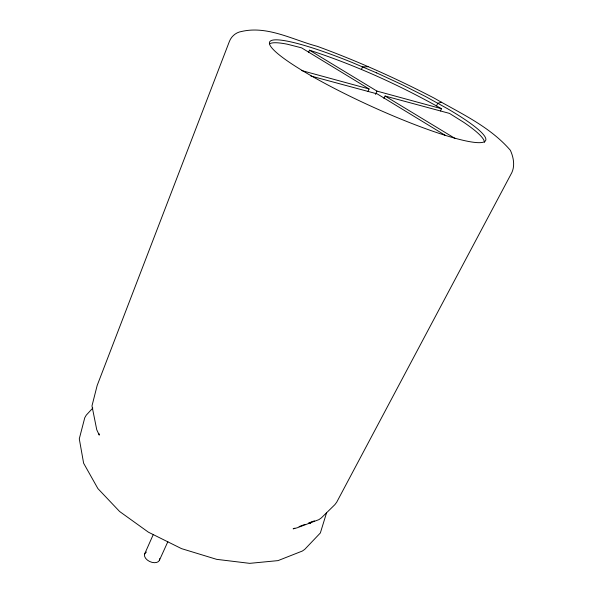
<?xml version="1.0" encoding="UTF-8"?>
<svg xmlns="http://www.w3.org/2000/svg" width="593" height="593" viewBox="0 0 593 593"><rect width="100%" height="100%" fill="white"/><g stroke="black" fill="none" stroke-linecap="round" stroke-linejoin="round"><path stroke-width="0.89" d="M326.61 512.649L320.346 532.974L304.72 549.385L302.356 551.03L278.021 560.615L249.69 563.35L216.66 559.347L181.51 548.629L148.398 532.18L119.593 511.477L97.889 488.58L83.62 463.207L79.284 438.842L84.762 417.754L86.237 415.182L92.827 408.028M308.516 52.54L309.502 50.197C355.363 65.045 399.497 85.125 441.511 108.712L440.406 110.973M144.603 554.047L153.127 534.856M361.367 69.551L362.538 66.913L368.068 66.712M367.971 91.441L369.091 88.957L301.57 47.848L287.472 44.245A118.556 16.671 24.5 0 0 269.615 43.793M159.561 559.97L167.849 541.691M375.465 94.376L376.963 91.107L441.511 108.712M383.945 98.497L385.079 96.029L449.487 113.396L463.726 122.314A118.556 16.671 24.5 0 1 484.422 142.327M436.485 105.917L437.76 103.278L441.615 102.226M311.444 522.129L310.139 523.389L311.407 522.322M294.832 528.193L293.135 528.83L297.13 527.814L318.901 519.638L321.332 517.904L334.875 504.643L336.713 502.182L511.841 172.593C515.124 165.566 513.464 157.049 510.351 150.288C490.122 126.783 461.102 113.597 434.706 98.416L433.505 97.771C396.48 78.558 358.35 61.457 319.204 47.032L317.477 46.387C293.105 39.961 267.51 25.447 241.699 31.459C236.214 32.259 231.529 36.106 229.476 41.228L97.156 385.509L91.974 405.923L96.755 429.747L99.253 435.121L98.868 433.364M299.08 526.599L305.032 524.368M308.434 523.093L314.379 520.862M310.828 76.008L377.23 93.909L445.632 135.56M301.748 70.589L369.091 88.957M309.502 50.197L376.963 91.107M385.079 96.029L454.898 138.362M159.702 558.621A8.057 5.063 23.8 0 1 149.518 561.438A8.057 5.063 23.8 0 1 146.427 552.053M376.666 72.902L351.538 62.243A118.704 16.33 24.5 0 0 280.363 55.779A118.704 16.33 24.5 0 0 444.276 135.041A118.704 16.33 24.5 0 0 447.218 108.519L425.722 96.615L401.795 84.547L376.666 72.902"/></g></svg>
